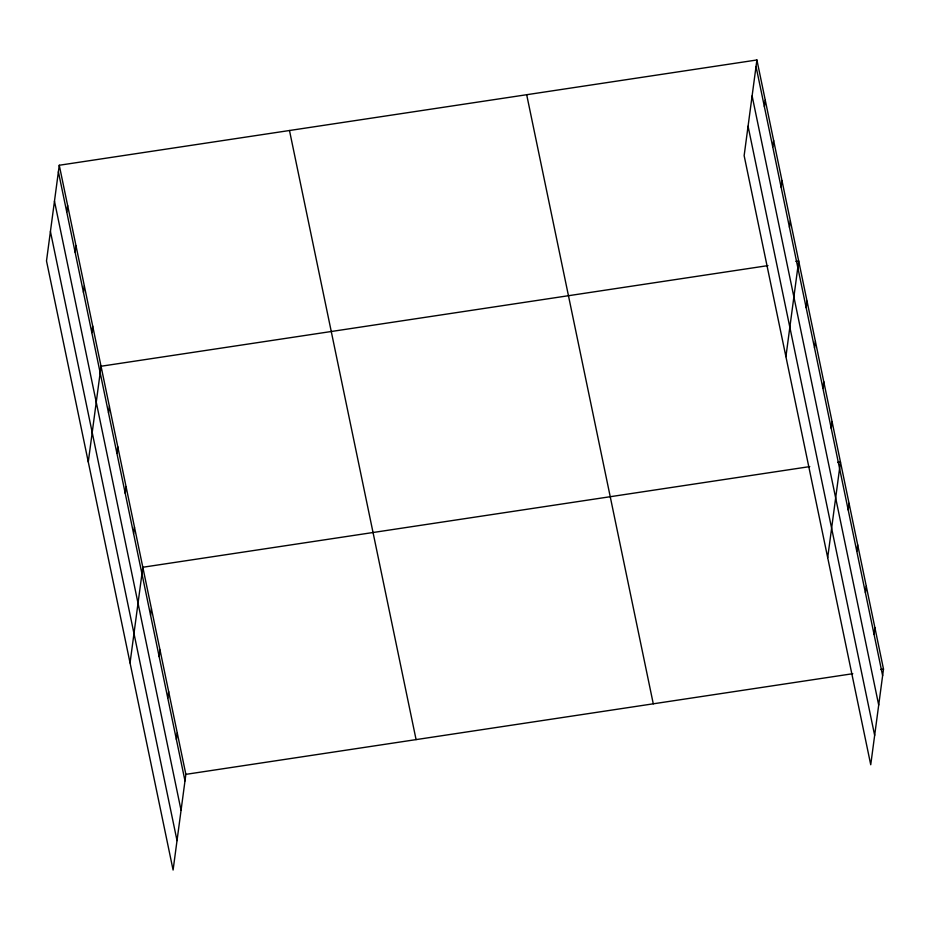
<?xml version="1.0" encoding="UTF-8"?>
<svg xmlns="http://www.w3.org/2000/svg" width="930" height="930" viewBox="0 0 930 930"><rect width="100%" height="100%" fill="white"/><g stroke="black" fill="none" stroke-linecap="round" stroke-linejoin="round"><path stroke-width="1.4" d="M59.264 165.249L46.5 260.923L173.096 870.027L185.861 774.353L59.264 165.249L756.904 59.973L883.5 669.077L870.736 764.751L744.14 155.647L756.904 59.973M66.751 211.982L67.623 205.449M75.109 252.181L75.981 245.648M83.456 292.38L84.328 285.847M91.814 332.58L92.686 326.046M88.28 461.931L101.045 366.246L767.982 265.608M108.531 412.978L109.403 406.445M116.878 453.189L117.75 446.656M125.236 493.388L126.108 486.855M133.595 533.588L134.466 527.054M130.049 662.939L142.825 567.254L809.763 466.604M150.555 615.207L151.427 608.673M159.169 656.627L160.041 650.093M167.772 698.046L168.644 691.513M176.386 739.466L177.258 732.933M764.39 106.706L765.262 100.173M772.749 146.905L773.621 140.372M781.095 187.104L781.967 180.571M789.454 227.304L790.326 220.77M785.92 356.655L798.684 260.97L795.894 261.388M806.171 307.702L807.042 301.169M814.517 347.913L815.389 341.38M822.876 388.112L823.748 381.579M831.234 428.312L832.106 421.778M827.688 557.663L840.453 461.978L837.663 462.396M848.195 509.931L849.067 503.397M856.797 551.351L857.669 544.817M865.412 592.77L866.283 586.237M874.014 634.19L874.886 627.657M185.861 774.353L852.798 673.704M880.71 669.495L883.5 669.077M756.032 66.507L882.628 675.61M752.114 95.918L878.699 705.021M748.069 126.236L874.653 735.339M526.682 94.709L653.279 703.812M289.486 130.502L416.082 739.606M58.392 171.783L184.989 780.886M54.475 201.194L181.059 810.297M50.429 231.512L177.026 840.615"/></g></svg>
